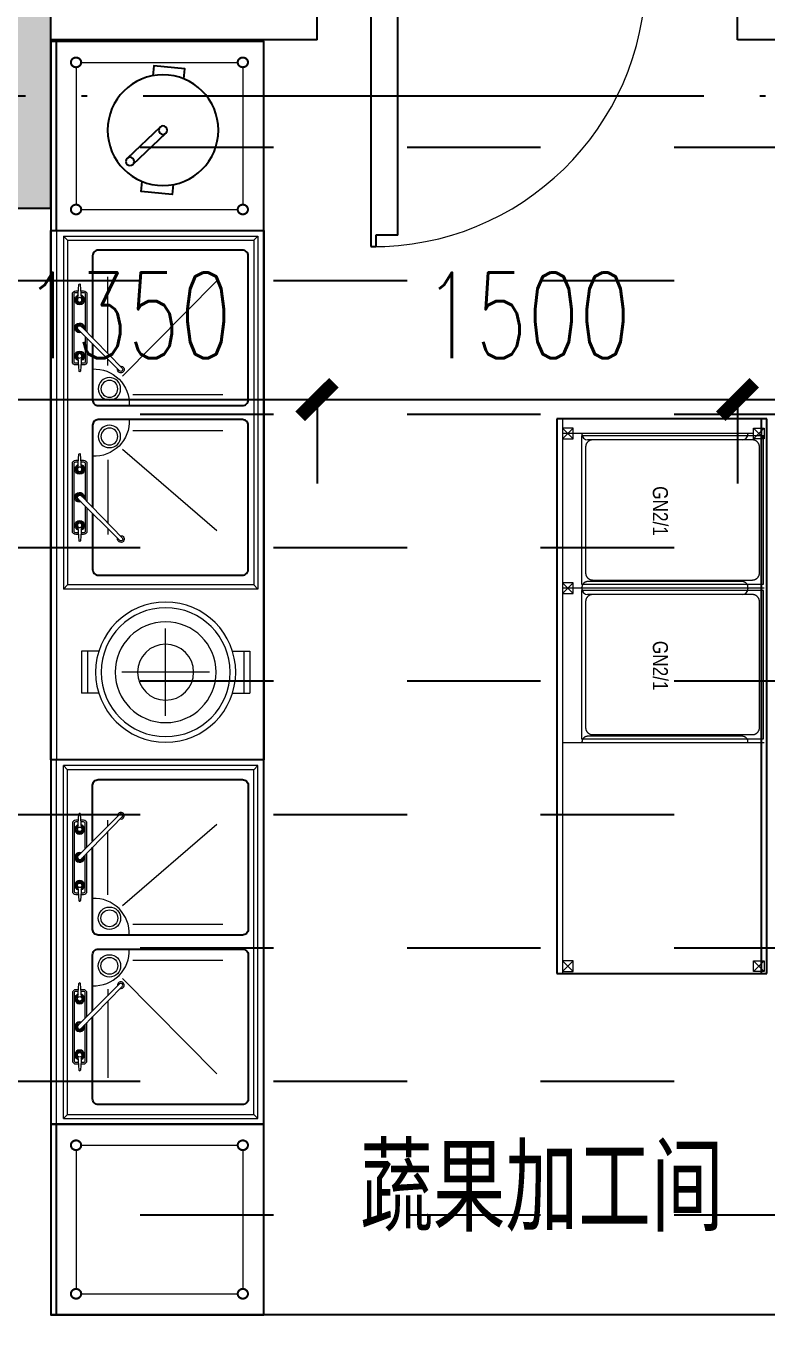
# Model space of a CAD drawing. Header units: millimetres. Extents: x 12325263 to 13848842, y -1463133 to 573208.
# Drawn here: x 12578309 to 12580952, y -830977 to -826337 of the extents above; entities that cross this region are included whole.
import ezdxf
from ezdxf.enums import TextEntityAlignment as Align
from ezdxf.xclip import XClip

# ---------------------------------------------------------------- set-up
doc = ezdxf.new("R2010")
doc.units = ezdxf.units.MM
doc.header["$LTSCALE"] = 1000
doc.header["$XCLIPFRAME"] = 0
doc.linetypes.add('DASHED', pattern=[19.05, 12.7, -6.35])
doc.linetypes.add('DOTE', pattern=[2.42, 2, -0.2, 0.02, -0.2])
for name, color, linetype in [('A-ANNO-DIMS', 83, 'Continuous'), ('A-ANNO-TEXT', 7, 'Continuous'), ('A-AXIS', 16, 'DOTE'), ('A-COLS', 6, 'Continuous'), ('A-WALL', 5, 'Continuous'), ('fur202301', 252, 'Continuous'), ('PUB_HATCH', 8, 'Continuous'), ('WALL', 5, 'Continuous'), ('WALL-SHATCH', 8, 'Continuous'), ('建筑-楼板开洞', 251, 'Continuous')]:
    doc.layers.add(name, color=color, linetype=linetype)
doc.styles.add('_TCH_DIM_T3', font='SIMPLEX.shx', dxfattribs={"width": 0.705882, "bigfont": 'GBCBIG.shx'})
doc.styles.add('KA', font='ARIALN.TTF')
doc.styles.add('TITXV', font='', dxfattribs={"width": 0.7})
doc.styles.get('TITXV').set_extended_font_data('SimSun')
doc.dimstyles.new('_TCH_ARCH&&120', dxfattribs={"dimtxt": 306, "dimasz": 120, "dimexe": 300, "dimexo": 360, "dimgap": 147, "dimtad": 1, "dimdec": 0, "dimzin": 0, "dimdsep": 46, "dimtxsty": '_TCH_DIM_T3', "dimblk": 'ARCHTICK', "dimcen": 0.09, "dimclrt": 7, "dimazin": 2, "dimtfac": 1, "dimtdec": 0, "dimtix": 1, "dimtmove": 2, "dimatfit": 3, "dimfxl": 1, "dimfxlon": 1, "dimtolj": 1, "dimtzin": 0, "dimarcsym": 0})

# ---------------------------------------------------------------- blocks, each defined once
blk = doc.blocks.new('adgshg13-A$C7F010FC0')
at = {"layer": 'WALL-SHATCH'}
h = blk.add_hatch(color=256, dxfattribs=at)
h.dxf.hatch_style = 1
h.paths.add_polyline_path([(-60384.2, -16880.9), (-763.2, 197.5), (12587.6, -13153.3), (12587.6, -157996), (-162964.9, -188820.4), (-171262.4, -180522.9), (-171262.4, -31310.9), (-150707.2, -10755.7), (-131860.1, -7980.9), (-99162.4, -7980.9), (-99162.4, -4980.9), (-76620.4, -4980.9), (-70107.7, -16880.9)], flags=16)
h.paths.add_polyline_path([(-60091.2, -16380.9), (-646.9, 646.9), (12987.6, -12987.6), (12987.6, -158331.9), (-163100.6, -189250.4), (-171662.4, -180688.6), (-171662.4, -31145.2), (-150777.9, -10260.7), (-131896.7, -7480.9), (-99562.4, -7480.9), (-99562.4, -4580.9), (-76365.6, -4580.9), (-69907.5, -16380.9)])
blk = doc.blocks.new('A$C4C7A72D3')
at = {"layer": 'WALL', "color": 1}
blk.add_blockref('adgshg13-A$C7F010FC0', (210433, 205503.6), dxfattribs=at)
blk = doc.blocks.new('qlzw')
at = {"layer": 'A-AXIS'}
blk.add_line((12411416.8, 1055289.8), (12486866.8, 1055289.8), dxfattribs=at)
blk = doc.blocks.new('_FZH')
blk.add_lwpolyline([(-0.5, -0.5), (0.5, -0.5), (0.5, 0.5), (-0.5, 0.5)], close=True)
at = {"layer": 'PUB_HATCH'}
blk.add_solid([(-0.5, -0.5), (0.5, -0.5), (-0.5, 0.5), (0.5, 0.5)], dxfattribs=at)
blk = doc.blocks.new('asdfdsfds')
at = {"layer": 'A-COLS', "xscale": 800, "yscale": 800, "zscale": 800, "rotation": 270}
blk.add_blockref('_FZH', (-26300, 59300), dxfattribs=at)
blk = doc.blocks.new('asdgagA$C655A5B81')
for p, q in [((0, 1059.1), (0, 963.1)), ((0, 959.1), (0, 1059.1)), ((135, 1059.1), (0, 1059.1)), ((0, 1059.1), (0, 963.1)), ((0, 965.1), (0, 1059.1)), ((0, 965.1), (0, 1059.1)), ((1045, 1059.1), (135, 1059.1)), ((135, 988.4), (135, 1059.1)), ((135, 988.4), (135, 1059.1)), ((140, 1059.1), (140, 981.2)), ((1040, 1059.1), (1040, 981.2)), ((1045, 988.4), (1045, 1059.1)), ((1045, 988.4), (1045, 1059.1)), ((1181, 1059.1), (1045, 1059.1)), ((1181, 959.1), (1181, 1059.1)), ((1181, 1059.1), (1181, 963.1)), ((1181, 1059.1), (1181, 963.1)), ((1181, 965.1), (1181, 1059.1)), ((94.4, 959.1), (94.4, 988.4)), ((135, 988.4), (94.4, 988.4)), ((94.4, 959.1), (94.4, 988.4)), ((135, 988.4), (94.4, 988.4)), ((94.4, 963.1), (94.4, 988.4)), ((140, 981.2), (99.4, 981.2)), ((99.4, 963.1), (99.4, 981.2)), ((99.4, 981.2), (117.5, 981.2)), ((99.4, 981.2), (99.4, 0)), ((117.5, 940.6), (117.5, 981.2)), ((1040, 981.2), (1080.6, 981.2)), ((1045, 988.4), (1085.6, 988.4)), ((1045, 988.4), (1085.6, 988.4)), ((1080.6, 963.1), (1080.6, 981.2)), ((1085.6, 959.1), (1085.6, 988.4)), ((1085.6, 959.1), (1085.6, 988.4)), ((1085.6, 963.1), (1085.6, 988.4)), ((0, 959.1), (94.4, 959.1)), ((94.4, 959.1), (1085.6, 959.1)), ((99.4, 963.1), (1080.6, 963.1)), ((195.4, 940.6), (117.5, 940.6)), ((195.4, 40.6), (195.4, 940.6)), ((1085.6, 959.1), (1181, 959.1)), ((117.5, 40.6), (117.5, 0)), ((195.4, 40.6), (117.5, 40.6)), ((99.4, 0), (117.5, 0))]:
    blk.add_line(p, q)
at = {"lineweight": 0}
for p, q in [((105.2, 981.2), (105.2, 982)), ((105.2, 982), (125.5, 982)), ((105.3, 992.4), (125.5, 992.4)), ((105.3, 989.4), (105.3, 992.4)), ((125.5, 989.4), (105.3, 989.4)), ((106, 981.2), (115, 981.2)), ((112.7, 985.7), (112.7, 989.5)), ((112.7, 989.5), (119.1, 989.5)), ((117.2, 985.7), (112.7, 985.7)), ((112.7, 985), (117.2, 985)), ((112.7, 984.6), (117.2, 984.6)), ((117.2, 983.1), (112.7, 983.1)), ((117.2, 982.7), (112.7, 982.7)), ((113.1, 987.8), (113.1, 989.1)), ((113.1, 989.1), (119.1, 989.1)), ((113.1, 987.8), (114.1, 987.8)), ((113.1, 986.1), (113.1, 987.4)), ((113.1, 987.4), (114.1, 987.4)), ((117.2, 986.1), (113.1, 986.1)), ((113.8, 991), (115.2, 989.6)), ((113.8, 990.8), (115.1, 989.6)), ((113.9, 991.4), (115.7, 989.7)), ((113.9, 991.3), (115.6, 989.6)), ((113.9, 991.2), (115.5, 989.6)), ((113.9, 991.1), (115.3, 989.6)), ((113.9, 990.7), (114.9, 989.6)), ((113.9, 990.5), (114.8, 989.7)), ((114, 991.6), (115.8, 989.8)), ((114, 991.5), (115.8, 989.7)), ((114, 990.2), (114.5, 989.8)), ((114.1, 991.7), (115.9, 989.8)), ((114.1, 991.7), (116, 989.9)), ((114.2, 991.9), (116.1, 990)), ((114.2, 991.8), (116.1, 989.9)), ((114.3, 991.9), (116.2, 990.1)), ((114.4, 992), (116.3, 990.1)), ((114.5, 992.1), (116.3, 990.2)), ((114.6, 992.1), (116.4, 990.3)), ((114.6, 992.1), (116.4, 990.4)), ((114.7, 992.2), (116.5, 990.5)), ((114.8, 992.2), (116.5, 990.6)), ((114.9, 992.2), (116.5, 990.7)), ((115.1, 992.3), (116.5, 990.8)), ((115.2, 992.3), (116.5, 990.9)), ((115.3, 992.3), (116.5, 991.1)), ((115.5, 992.2), (116.5, 991.2)), ((115.7, 992.2), (116.4, 991.4)), ((115.7, 981.2), (124.7, 981.2)), ((116, 992), (116.3, 991.7)), ((117.6, 982), (117.6, 982.3)), ((119.1, 985.5), (118, 985.5)), ((119.1, 985.2), (118, 985.2)), ((118, 982.7), (118, 982.7)), ((118, 982), (118, 982.3)), ((125.5, 989.5), (119.1, 989.5)), ((125.1, 989.1), (119.1, 989.1)), ((119.1, 985.5), (120.3, 985.5)), ((119.1, 985.2), (120.3, 985.2)), ((120.2, 982.7), (120.2, 982.7)), ((120.2, 982), (120.2, 982.3)), ((120.6, 982), (120.6, 982.3)), ((121, 986.1), (125.1, 986.1)), ((121, 985.7), (125.5, 985.7)), ((125.5, 985), (121, 985)), ((125.5, 984.6), (121, 984.6)), ((121, 983.1), (125.5, 983.1)), ((121, 982.7), (125.5, 982.7)), ((125.1, 987.8), (124.2, 987.8)), ((125.1, 987.4), (124.2, 987.4)), ((125.1, 987.8), (125.1, 989.1)), ((125.1, 986.1), (125.1, 987.4)), ((125.5, 992.4), (125.5, 989.4)), ((125.5, 985.7), (125.5, 989.5)), ((125.5, 981.2), (125.5, 982)), ((1054.5, 992.4), (1054.5, 989.4)), ((1074.7, 992.4), (1054.5, 992.4)), ((1054.5, 989.5), (1060.9, 989.5)), ((1054.5, 985.7), (1054.5, 989.5)), ((1054.5, 989.4), (1074.7, 989.4)), ((1059, 985.7), (1054.5, 985.7)), ((1054.5, 985), (1059, 985)), ((1054.5, 984.6), (1059, 984.6)), ((1059, 983.1), (1054.5, 983.1)), ((1059, 982.7), (1054.5, 982.7)), ((1074.8, 982), (1054.5, 982)), ((1054.5, 981.2), (1054.5, 982)), ((1054.9, 989.1), (1060.9, 989.1)), ((1054.9, 987.8), (1054.9, 989.1)), ((1054.9, 987.8), (1055.8, 987.8)), ((1054.9, 987.4), (1055.8, 987.4)), ((1054.9, 986.1), (1054.9, 987.4)), ((1059, 986.1), (1054.9, 986.1)), ((1064.3, 981.2), (1055.3, 981.2)), ((1059.4, 982), (1059.4, 982.3)), ((1060.9, 985.5), (1059.7, 985.5)), ((1060.9, 985.2), (1059.7, 985.2)), ((1059.8, 982.7), (1059.8, 982.7)), ((1059.8, 982), (1059.8, 982.3)), ((1067.3, 989.5), (1060.9, 989.5)), ((1066.9, 989.1), (1060.9, 989.1)), ((1060.9, 985.5), (1062, 985.5)), ((1060.9, 985.2), (1062, 985.2)), ((1062, 982.7), (1062, 982.7)), ((1062, 982), (1062, 982.3)), ((1062.4, 982), (1062.4, 982.3)), ((1062.8, 986.1), (1066.9, 986.1)), ((1062.8, 985.7), (1067.3, 985.7)), ((1067.3, 985), (1062.8, 985)), ((1067.3, 984.6), (1062.8, 984.6)), ((1062.8, 983.1), (1067.3, 983.1)), ((1062.8, 982.7), (1067.3, 982.7)), ((1064.7, 992.3), (1063.5, 991.1)), ((1064.8, 992.3), (1063.5, 990.9)), ((1064.9, 992.3), (1063.5, 990.8)), ((1064.5, 992.2), (1063.5, 991.2)), ((1065.1, 992.2), (1063.5, 990.7)), ((1065.2, 992.2), (1063.5, 990.6)), ((1065.3, 992.2), (1063.5, 990.5)), ((1064.3, 992.2), (1063.6, 991.4)), ((1065.4, 992.1), (1063.6, 990.4)), ((1065.4, 992.1), (1063.6, 990.3)), ((1065.5, 992.1), (1063.7, 990.2)), ((1064, 992), (1063.7, 991.7)), ((1065.6, 992), (1063.7, 990.1)), ((1065.7, 991.9), (1063.8, 990.1)), ((1065.8, 991.9), (1063.9, 990)), ((1065.8, 991.8), (1063.9, 989.9)), ((1065.9, 991.7), (1064, 989.9)), ((1065.9, 991.7), (1064.1, 989.8)), ((1066, 991.6), (1064.2, 989.8)), ((1066, 991.5), (1064.2, 989.7)), ((1066.1, 991.4), (1064.3, 989.7)), ((1066.1, 991.3), (1064.4, 989.6)), ((1066.1, 991.2), (1064.5, 989.6)), ((1066.1, 991.1), (1064.7, 989.6)), ((1066.2, 991), (1064.8, 989.6)), ((1066.2, 990.8), (1064.9, 989.6)), ((1074, 981.2), (1065, 981.2)), ((1066.1, 990.7), (1065.1, 989.6)), ((1066.1, 990.5), (1065.2, 989.7)), ((1066, 990.2), (1065.5, 989.8)), ((1066.9, 987.8), (1065.9, 987.8)), ((1066.9, 987.4), (1065.9, 987.4)), ((1066.9, 987.8), (1066.9, 989.1)), ((1066.9, 986.1), (1066.9, 987.4)), ((1067.3, 985.7), (1067.3, 989.5)), ((1074.7, 989.4), (1074.7, 992.4)), ((1074.8, 981.2), (1074.8, 982))]:
    blk.add_line(p, q, dxfattribs=at)
for centre in [(115.2, 990.9), (1064.8, 990.9)]:
    blk.add_circle(centre, 1.34, dxfattribs=at)
for centre, radius, start, end in [((112.7, 983.8), 1.12, 90, 270), ((112.7, 983.8), 0.75, 90, 270), ((114.1, 987.6), 0.188, 270, 90), ((117.2, 985.3), 0.75, 14.4775, 90), ((117.2, 985.3), 0.375, 270, 90), ((117.2, 985.3), 0.75, 270, 345.5225), ((117.2, 982.3), 0.75, 0, 90), ((117.2, 982.3), 0.375, 0, 90), ((121, 982.3), 0.75, 90, 180), ((121, 985.3), 0.75, 90, 165.5225), ((121, 985.3), 0.75, 194.4775, 270), ((121, 985.3), 0.375, 90, 270), ((121, 982.3), 0.375, 90, 180), ((124.2, 987.6), 0.188, 90, 270), ((125.5, 983.8), 1.12, 270, 90), ((125.5, 983.8), 0.75, 270, 90), ((1054.5, 983.8), 1.12, 90, 270), ((1054.5, 983.8), 0.75, 90, 270), ((1055.8, 987.6), 0.188, 270, 90), ((1059, 985.3), 0.75, 14.4775, 90), ((1059, 985.3), 0.375, 270, 90), ((1059, 985.3), 0.75, 270, 345.5225), ((1059, 982.3), 0.75, 0, 90), ((1059, 982.3), 0.375, 0, 90), ((1062.8, 985.3), 0.75, 90, 165.5225), ((1062.8, 985.3), 0.75, 194.4775, 270), ((1062.8, 982.3), 0.75, 90, 180), ((1062.8, 985.3), 0.375, 90, 270), ((1062.8, 982.3), 0.375, 90, 180), ((1065.9, 987.6), 0.188, 90, 270), ((1067.3, 983.8), 1.12, 270, 90), ((1067.3, 983.8), 0.75, 270, 90), ((108.4, 972.2), 972.2, 269.4672, 359.2315)]:
    blk.add_arc(centre, radius, start, end, dxfattribs=at)
for p in [(112.7, 982.7), (113.1, 987.6), (114.1, 987.4), (117.2, 985), (119.1, 985.3), (121, 985), (124.2, 987.4), (125.1, 987.6), (125.5, 982.7), (1054.5, 982.7), (1054.9, 987.6), (1055.8, 987.4), (1059, 985), (1060.9, 985.3), (1062.8, 985), (1065.9, 987.4), (1066.9, 987.6), (1067.3, 982.7)]:
    blk.add_point(p, dxfattribs=at)
blk = doc.blocks.new('*U1509')
for p, q in [((1980.2, 0), (0, 0)), ((0, 0), (0, -750)), ((1980.2, -750), (1980.2, 0)), ((1980.2, -20), (0, -20)), ((0, -750), (1980.2, -750))]:
    blk.add_line(p, q)
at = {"color": 1, "linetype": 'DASHED', "lineweight": 0, "ltscale": 3}
for p, q in [((33, -10), (71, -48)), ((71, -10), (33, -48)), ((604, -10), (604, -730)), ((604, -38), (604, -38)), ((604, -38), (604, -38)), ((1156.1, -10), (1156.1, -730)), ((1156.1, -38), (1156.1, -38)), ((1156.1, -38), (1156.1, -38)), ((1934.2, -48), (1972.2, -10)), ((1972.2, -48), (1934.2, -10)), ((52, -48), (52, -730)), ((52, -68), (55, -68)), ((75, -88), (75, -640)), ((581, -88), (581, -640)), ((604, -68), (601, -68)), ((604, -48), (604, -730)), ((604, -68), (607, -68)), ((627, -88), (627, -640)), ((1133.1, -88), (1133.1, -640)), ((1156.1, -68), (1153.1, -68)), ((33, -692), (71, -730)), ((71, -692), (33, -730)), ((623, -692), (585, -730)), ((585, -692), (623, -730)), ((604, -660), (601, -660)), ((1156.1, -660), (1153.1, -660)), ((1934.2, -692), (1972.2, -730)), ((1972.2, -692), (1934.2, -730)), ((0, -730), (1980.2, -730))]:
    blk.add_line(p, q, dxfattribs=at)
at = {"color": 1, "lineweight": 0, "ltscale": 100}
for p, q in [((52, -660), (55, -660)), ((604, -660), (607, -660))]:
    blk.add_line(p, q, dxfattribs=at)
at = {"color": 1, "linetype": 'DASHED', "lineweight": 0, "ltscale": 3}
for points in [[(33, -10), (71, -10), (71, -48), (33, -48)], [(1934.2, -10), (1972.2, -10), (1972.2, -48), (1934.2, -48)], [(33, -730), (71, -730), (71, -692), (33, -692)], [(585, -730), (623, -730), (623, -692), (585, -692)], [(1934.2, -730), (1972.2, -730), (1972.2, -692), (1934.2, -692)]]:
    blk.add_lwpolyline(points, close=True, dxfattribs=at)
at = {"color": 1, "linetype": 'DASHED', "lineweight": 0, "ltscale": 0.1, "extrusion": (2.75779e-10, -5.4845e-09, 1)}
for points in [[(590.3, -12), (60.3, -12), (60.3, -662), (590.3, -662)], [(1142.3, -12), (612.3, -12), (612.3, -662), (1142.3, -662)]]:
    blk.add_lwpolyline(points, close=True, dxfattribs=at)
for points in [[(550.3, -27), (100.3, -27, 0.414214), (75.3, -52), (75.3, -622, 0.414214), (100.3, -647), (550.3, -647, 0.414214), (575.3, -622), (575.3, -52, 0.414214)], [(1102.3, -27), (652.3, -27, 0.414214), (627.3, -52), (627.3, -622, 0.414214), (652.3, -647), (1102.3, -647, 0.414214), (1127.3, -622), (1127.3, -52, 0.414214)]]:
    blk.add_lwpolyline(points, format="xyb", close=True, dxfattribs=at)
at = {"color": 1, "lineweight": 0, "ltscale": 3}
for centre in [(55, -88), (607, -88)]:
    blk.add_arc(centre, 20, 0, 90, dxfattribs=at)
at = {"color": 1, "linetype": 'DASHED', "lineweight": 0, "ltscale": 3}
for centre, start, end in [((601, -88), 90, 180), ((1153.1, -88), 90, 180), ((601, -640), 180, 270), ((1153.1, -640), 180, 270)]:
    blk.add_arc(centre, 20, start, end, dxfattribs=at)
at = {"color": 1, "lineweight": 0, "ltscale": 100}
for centre in [(55, -640), (607, -640)]:
    blk.add_arc(centre, 20, 270, 0, dxfattribs=at)
at = {"color": 1, "lineweight": 0, "style": 'KA'}
for p in [(329.1, -379.4, 0), (881.2, -379.4, 0)]:
    blk.add_text('GN2/1', height=53.6, rotation=0, dxfattribs=at).set_placement(p, align=Align.MIDDLE)
blk = doc.blocks.new('asdgag2019062116254881172')
at = {"color": 8, "lineweight": 13}
for p, q in [((171.6, -62), (171.6, 0)), ((321.6, 0), (171.6, 0)), ((321.6, -62), (321.6, 0)), ((321.6, -21.3), (171.6, -21.3)), ((171.6, -539), (171.6, -601)), ((321.6, -539), (321.6, -601)), ((321.6, -579.7), (171.6, -579.7)), ((321.6, -601), (171.6, -601))]:
    blk.add_line(p, q, dxfattribs=at)
at = {"color": 8, "lineweight": 0}
for points in [[(246.6, -144.2), (246.6, -456.8)], [(90.3, -300.5), (402.9, -300.5)]]:
    blk.add_lwpolyline(points, dxfattribs=at)
at = {"color": 8, "lineweight": 13}
blk.add_circle((246.6, -300.5), 250, dxfattribs=at)
at = {"color": 8, "lineweight": 0}
for radius in [230, 180, 100]:
    blk.add_circle((246.6, -300.5), radius, dxfattribs=at)
blk = doc.blocks.new('*U1514')
at = {"lineweight": 9}
blk.add_line((100, -20), (1989.7, -20), dxfattribs=at)
at = {"lineweight": 0}
for p, q in [((135, -60), (120, -45)), ((120, -45), (1380, -45)), ((1365, -60), (1380, -45)), ((135, -60), (1365, -60)), ((120, -739), (135, -724)), ((1365, -724), (1380, -739))]:
    blk.add_line(p, q, dxfattribs=at)
at = {"color": 1, "lineweight": 9}
for p, q in [((538.5, -202.9), (265.2, -202.9)), ((581.5, -202.9), (558.5, -202.9)), ((918.5, -202.9), (1143.5, -202.9)), ((1163.5, -202.9), (1184.8, -202.9)), ((619.7, -255.9), (279.5, -592.7)), ((880.3, -255.9), (1170.5, -592.7)), ((685.9, -292.8), (685.9, -613.1)), ((814.1, -292.8), (814.1, -613.1))]:
    blk.add_line(p, q, dxfattribs=at)
blk.add_lwpolyline([(100, -760), (1989.7, -760), (1989.7, 0), (100, 0)], close=True)
at = {"lineweight": 0}
for points in [[(120, -45), (120, -739), (1380, -739), (1380, -45)], [(135, -60), (135, -724), (1365, -724), (1365, -60)]]:
    blk.add_lwpolyline(points, dxfattribs=at)
for points in [[(504.7, -149), (705, -149, -0.414214), (725, -169), (725, -684, -0.414214), (705, -704), (190, -704, -0.414214), (170, -684), (170, -169, -0.414214), (190, -149), (483.3, -149)], [(1109.7, -149), (1310, -149, -0.414214), (1330, -169), (1330, -684, -0.414214), (1310, -704), (795, -704, -0.414214), (775, -684), (775, -169, -0.414214), (795, -149), (1088.3, -149)]]:
    blk.add_lwpolyline(points, format="xyb")
at = {"color": 1, "lineweight": 0}
for centre, radius in [((665, -209), 40), ((665, -209), 30), ((835, -209), 40), ((835, -209), 30)]:
    blk.add_circle(centre, radius, dxfattribs=at)
for centre, start, end in [((719.1, -154.9), 177.314, 272.686), ((780.9, -154.9), 267.314, 2.686)]:
    blk.add_arc(centre, 125, start, end, dxfattribs=at)
at = {"layer": 'fur202301', "lineweight": 0}
for p, q in [((332.5, -97.5), (340.5, -91.8)), ((340.5, -91.8), (349.9, -95.4)), ((554.5, -91.8), (545.1, -95.4)), ((562.5, -97.5), (554.5, -91.8)), ((937.5, -97.5), (945.5, -91.8)), ((945.5, -91.8), (954.9, -95.4)), ((1159.5, -91.8), (1150.1, -95.4)), ((1167.5, -97.5), (1159.5, -91.8)), ((342.4, -96.8), (292.9, -100.4)), ((342.4, -109.2), (292.9, -105.6)), ((332.5, -108.5), (340.5, -114.2)), ((340.5, -114.2), (349.9, -110.6)), ((591.5, -254.6), (441.2, -108)), ((600.8, -245.1), (452.2, -96.6)), ((554.5, -114.2), (545.1, -110.6)), ((552.6, -96.8), (602.1, -100.4)), ((552.6, -109.2), (602.1, -105.6)), ((562.5, -108.5), (554.5, -114.2)), ((947.4, -96.8), (897.9, -100.4)), ((947.4, -109.2), (897.9, -105.6)), ((937.5, -108.5), (945.5, -114.2)), ((945.5, -114.2), (954.9, -110.6)), ((1196.5, -254.6), (1046.2, -108)), ((1205.8, -245.1), (1057.2, -96.6)), ((1159.5, -114.2), (1150.1, -110.6)), ((1157.6, -96.8), (1207.1, -100.4)), ((1157.6, -109.2), (1207.1, -105.6)), ((1167.5, -108.5), (1159.5, -114.2))]:
    blk.add_line(p, q, dxfattribs=at)
for points in [[(580, -98.8), (580, -89, 0.414214), (568, -77), (327, -77, 0.414214), (315, -89), (315, -98.8)], [(574, -98.4), (574, -89, 0.414214), (568, -83), (327, -83, 0.414214), (321, -89), (321, -98.4)], [(1185, -98.8), (1185, -89, 0.414214), (1173, -77), (932, -77, 0.414214), (920, -89), (920, -98.8)], [(1179, -98.4), (1179, -89, 0.414214), (1173, -83), (932, -83, 0.414214), (926, -89), (926, -98.4)], [(315, -107.2), (315, -117, 0.414214), (327, -129), (462.8, -129)], [(321, -107.6), (321, -117, 0.414214), (327, -123), (456.6, -123)], [(478.7, -123), (568, -123, 0.414214), (574, -117), (574, -107.6)], [(484.7, -129), (568, -129, 0.414214), (580, -117), (580, -107.2)], [(920, -107.2), (920, -117, 0.414214), (932, -129), (1067.8, -129)], [(926, -107.6), (926, -117, 0.414214), (932, -123), (1061.6, -123)], [(1083.7, -123), (1173, -123, 0.414214), (1179, -117), (1179, -107.6)], [(1089.7, -129), (1173, -129, 0.414214), (1185, -117), (1185, -107.2)]]:
    blk.add_lwpolyline(points, format="xyb", dxfattribs=at)
for points in [[(332.5, -97.5), (332.5, -94.3), (347.5, -85.7), (362.5, -94.3), (362.5, -111.7), (347.5, -120.3), (332.5, -111.7), (332.5, -108.5)], [(462.5, -106.8), (462.5, -94.3), (447.5, -85.7), (432.5, -94.3), (432.5, -111.7), (447.5, -120.3), (451.5, -118)], [(562.5, -97.5), (562.5, -94.3), (547.5, -85.7), (532.5, -94.3), (532.5, -111.7), (547.5, -120.3), (562.5, -111.7), (562.5, -108.5)], [(937.5, -97.5), (937.5, -94.3), (952.5, -85.7), (967.5, -94.3), (967.5, -111.7), (952.5, -120.3), (937.5, -111.7), (937.5, -108.5)], [(1067.5, -106.8), (1067.5, -94.3), (1052.5, -85.7), (1037.5, -94.3), (1037.5, -111.7), (1052.5, -120.3), (1056.5, -118)], [(1167.5, -97.5), (1167.5, -94.3), (1152.5, -85.7), (1137.5, -94.3), (1137.5, -111.7), (1152.5, -120.3), (1167.5, -111.7), (1167.5, -108.5)]]:
    blk.add_lwpolyline(points, dxfattribs=at)
for centre in [(347.5, -103), (547.5, -103), (952.5, -103), (1152.5, -103)]:
    blk.add_circle(centre, 8, dxfattribs=at)
for centre, radius, start, end in [((347.5, -103), 17.3, 197.9873, 162.0127), ((347.5, -103), 15, 201.6352, 158.3648), ((347.5, -103), 11, 247.3798, 112.6202), ((447.5, -103), 17.3, 342.1747, 288.4307), ((447.5, -103), 15, 346.8271, 283.7584), ((447.5, -103), 11, 0.9822, 269.5265), ((547.5, -103), 17.3, 17.9873, 342.0127), ((547.5, -103), 15, 21.6352, 338.3648), ((547.5, -103), 11, 67.3798, 292.6202), ((952.5, -103), 17.3, 197.9873, 162.0127), ((952.5, -103), 15, 201.6352, 158.3648), ((952.5, -103), 11, 247.3798, 112.6202), ((1052.5, -103), 17.3, 342.1747, 288.4307), ((1052.5, -103), 15, 346.8271, 283.7584), ((1052.5, -103), 11, 0.9822, 269.5265), ((1152.5, -103), 17.3, 17.9873, 342.0127), ((1152.5, -103), 15, 21.6352, 338.3648), ((1152.5, -103), 11, 67.3798, 292.6202), ((297.3, -106.8), 7.79, 123.9817, 150.4041), ((297.3, -99.2), 7.79, 209.5959, 236.0183), ((347.5, -103), 9.5, 258.0456, 101.9544), ((447.5, -103), 9.5, 11.3739, 259.0473), ((447.5, -103), 8, 36.4147, 232.9591), ((547.5, -103), 9.5, 78.0456, 281.9544), ((597.7, -106.8), 7.79, 29.5959, 56.0183), ((597.7, -99.2), 7.79, 303.9817, 330.4041), ((902.3, -106.8), 7.79, 123.9817, 150.4041), ((902.3, -99.2), 7.79, 209.5959, 236.0183), ((952.5, -103), 9.5, 258.0456, 101.9544), ((1052.5, -103), 9.5, 11.3739, 259.0473), ((1052.5, -103), 8, 36.4147, 232.9591), ((1152.5, -103), 9.5, 78.0456, 281.9544), ((1202.7, -106.8), 7.79, 29.5959, 56.0183), ((1202.7, -99.2), 7.79, 303.9817, 330.4041), ((596.1, -249.9), 12, 169.3341, 101.3715), ((596.1, -249.9), 6.65, 226.0134, 46.0134), ((1201.1, -249.9), 12, 169.3341, 101.3715), ((1201.1, -249.9), 6.65, 226.0134, 46.0134)]:
    blk.add_arc(centre, radius, start, end, dxfattribs=at)
blk = doc.blocks.new('asdgagYQ1120103368')
at = {"layer": 'fur202301'}
for points in [[(-12.1, 208.8), (110.5, 315)], [(130.1, 292.3), (7.5, 186.1)], [(-191.8, 142.1), (-227.9, 142.1), (-227.9, 252.9), (-191.8, 252.9)], [(187.3, 142.1), (223.3, 142.1), (223.3, 252.9), (187.3, 252.9)]]:
    blk.add_lwpolyline(points, dxfattribs=at)
for centre, radius in [((-2.3, 197.5), 197.5), ((120.3, 303.6), 15), ((-2.3, 197.5), 15)]:
    blk.add_circle(centre, radius, dxfattribs=at)
blk = doc.blocks.new('*U1517')
blk.add_line((509.8, -20), (1190, -20))
blk.add_line((509.8, -20), (1190, -20))
at = {"color": 1, "linetype": 'DASHED', "lineweight": 9}
for p, q in [((1096, -90), (603.8, -90)), ((584.8, -109), (584.8, -666)), ((1115, -109), (1115, -666)), ((1096, -685), (603.8, -685))]:
    blk.add_line(p, q, dxfattribs=at)
blk.add_lwpolyline([(509.8, -760), (1190, -760), (1190, 0), (509.8, 0)], close=True)
at = {"color": 1, "linetype": 'DASHED', "lineweight": 0}
for centre, radius in [((584.8, -90), 19), ((584.8, -90), 16.5), ((1115, -90), 19), ((1115, -90), 16.5), ((584.8, -685), 19), ((584.8, -685), 16.5), ((1115, -685), 19), ((1115, -685), 16.5)]:
    blk.add_circle(centre, radius, dxfattribs=at)
blk = doc.blocks.new('*U1515')
at = {"lineweight": 9}
blk.add_line((100, -20), (1400, -20), dxfattribs=at)
at = {"lineweight": 0}
for p, q in [((135, -60), (120, -45)), ((120, -45), (1380, -45)), ((1365, -60), (1380, -45)), ((135, -60), (1365, -60)), ((120, -739), (135, -724)), ((1365, -724), (1380, -739))]:
    blk.add_line(p, q, dxfattribs=at)
at = {"color": 1, "lineweight": 9}
for p, q in [((538.5, -202.9), (265.2, -202.9)), ((581.5, -202.9), (558.5, -202.9)), ((918.5, -202.9), (1143.5, -202.9)), ((1163.5, -202.9), (1184.8, -202.9)), ((619.7, -255.9), (279.5, -592.7)), ((880.3, -255.9), (1170.5, -592.7)), ((685.9, -292.8), (685.9, -613.1)), ((814.1, -292.8), (814.1, -613.1))]:
    blk.add_line(p, q, dxfattribs=at)
blk.add_lwpolyline([(100, -760), (1400, -760), (1400, 0), (100, 0)], close=True)
at = {"lineweight": 0}
for points in [[(120, -45), (120, -739), (1380, -739), (1380, -45)], [(135, -60), (135, -724), (1365, -724), (1365, -60)]]:
    blk.add_lwpolyline(points, dxfattribs=at)
for points in [[(504.7, -149), (705, -149, -0.414214), (725, -169), (725, -684, -0.414214), (705, -704), (190, -704, -0.414214), (170, -684), (170, -169, -0.414214), (190, -149), (483.3, -149)], [(1109.7, -149), (1310, -149, -0.414214), (1330, -169), (1330, -684, -0.414214), (1310, -704), (795, -704, -0.414214), (775, -684), (775, -169, -0.414214), (795, -149), (1088.3, -149)]]:
    blk.add_lwpolyline(points, format="xyb")
at = {"color": 1, "lineweight": 0}
for centre, radius in [((665, -209), 40), ((665, -209), 30), ((835, -209), 40), ((835, -209), 30)]:
    blk.add_circle(centre, radius, dxfattribs=at)
for centre, start, end in [((719.1, -154.9), 177.314, 272.686), ((780.9, -154.9), 267.314, 2.686)]:
    blk.add_arc(centre, 125, start, end, dxfattribs=at)
at = {"layer": 'fur202301', "lineweight": 0}
for p, q in [((332.5, -97.5), (340.5, -91.8)), ((340.5, -91.8), (349.9, -95.4)), ((554.5, -91.8), (545.1, -95.4)), ((562.5, -97.5), (554.5, -91.8)), ((937.5, -97.5), (945.5, -91.8)), ((945.5, -91.8), (954.9, -95.4)), ((1159.5, -91.8), (1150.1, -95.4)), ((1167.5, -97.5), (1159.5, -91.8)), ((342.4, -96.8), (292.9, -100.4)), ((342.4, -109.2), (292.9, -105.6)), ((332.5, -108.5), (340.5, -114.2)), ((340.5, -114.2), (349.9, -110.6)), ((591.5, -254.6), (441.2, -108)), ((600.8, -245.1), (452.2, -96.6)), ((554.5, -114.2), (545.1, -110.6)), ((552.6, -96.8), (602.1, -100.4)), ((552.6, -109.2), (602.1, -105.6)), ((562.5, -108.5), (554.5, -114.2)), ((947.4, -96.8), (897.9, -100.4)), ((947.4, -109.2), (897.9, -105.6)), ((937.5, -108.5), (945.5, -114.2)), ((945.5, -114.2), (954.9, -110.6)), ((1196.5, -254.6), (1046.2, -108)), ((1205.8, -245.1), (1057.2, -96.6)), ((1159.5, -114.2), (1150.1, -110.6)), ((1157.6, -96.8), (1207.1, -100.4)), ((1157.6, -109.2), (1207.1, -105.6)), ((1167.5, -108.5), (1159.5, -114.2))]:
    blk.add_line(p, q, dxfattribs=at)
for points in [[(580, -98.8), (580, -89, 0.414214), (568, -77), (327, -77, 0.414214), (315, -89), (315, -98.8)], [(574, -98.4), (574, -89, 0.414214), (568, -83), (327, -83, 0.414214), (321, -89), (321, -98.4)], [(1185, -98.8), (1185, -89, 0.414214), (1173, -77), (932, -77, 0.414214), (920, -89), (920, -98.8)], [(1179, -98.4), (1179, -89, 0.414214), (1173, -83), (932, -83, 0.414214), (926, -89), (926, -98.4)], [(315, -107.2), (315, -117, 0.414214), (327, -129), (462.8, -129)], [(321, -107.6), (321, -117, 0.414214), (327, -123), (456.6, -123)], [(478.7, -123), (568, -123, 0.414214), (574, -117), (574, -107.6)], [(484.7, -129), (568, -129, 0.414214), (580, -117), (580, -107.2)], [(920, -107.2), (920, -117, 0.414214), (932, -129), (1067.8, -129)], [(926, -107.6), (926, -117, 0.414214), (932, -123), (1061.6, -123)], [(1083.7, -123), (1173, -123, 0.414214), (1179, -117), (1179, -107.6)], [(1089.7, -129), (1173, -129, 0.414214), (1185, -117), (1185, -107.2)]]:
    blk.add_lwpolyline(points, format="xyb", dxfattribs=at)
for points in [[(332.5, -97.5), (332.5, -94.3), (347.5, -85.7), (362.5, -94.3), (362.5, -111.7), (347.5, -120.3), (332.5, -111.7), (332.5, -108.5)], [(462.5, -106.8), (462.5, -94.3), (447.5, -85.7), (432.5, -94.3), (432.5, -111.7), (447.5, -120.3), (451.5, -118)], [(562.5, -97.5), (562.5, -94.3), (547.5, -85.7), (532.5, -94.3), (532.5, -111.7), (547.5, -120.3), (562.5, -111.7), (562.5, -108.5)], [(937.5, -97.5), (937.5, -94.3), (952.5, -85.7), (967.5, -94.3), (967.5, -111.7), (952.5, -120.3), (937.5, -111.7), (937.5, -108.5)], [(1067.5, -106.8), (1067.5, -94.3), (1052.5, -85.7), (1037.5, -94.3), (1037.5, -111.7), (1052.5, -120.3), (1056.5, -118)], [(1167.5, -97.5), (1167.5, -94.3), (1152.5, -85.7), (1137.5, -94.3), (1137.5, -111.7), (1152.5, -120.3), (1167.5, -111.7), (1167.5, -108.5)]]:
    blk.add_lwpolyline(points, dxfattribs=at)
for centre in [(347.5, -103), (547.5, -103), (952.5, -103), (1152.5, -103)]:
    blk.add_circle(centre, 8, dxfattribs=at)
for centre, radius, start, end in [((347.5, -103), 17.3, 197.9873, 162.0127), ((347.5, -103), 15, 201.6352, 158.3648), ((347.5, -103), 11, 247.3798, 112.6202), ((447.5, -103), 17.3, 342.1747, 288.4307), ((447.5, -103), 15, 346.8271, 283.7584), ((447.5, -103), 11, 0.9822, 269.5265), ((547.5, -103), 17.3, 17.9873, 342.0127), ((547.5, -103), 15, 21.6352, 338.3648), ((547.5, -103), 11, 67.3798, 292.6202), ((952.5, -103), 17.3, 197.9873, 162.0127), ((952.5, -103), 15, 201.6352, 158.3648), ((952.5, -103), 11, 247.3798, 112.6202), ((1052.5, -103), 17.3, 342.1747, 288.4307), ((1052.5, -103), 15, 346.8271, 283.7584), ((1052.5, -103), 11, 0.9822, 269.5265), ((1152.5, -103), 17.3, 17.9873, 342.0127), ((1152.5, -103), 15, 21.6352, 338.3648), ((1152.5, -103), 11, 67.3798, 292.6202), ((297.3, -106.8), 7.79, 123.9817, 150.4041), ((297.3, -99.2), 7.79, 209.5959, 236.0183), ((347.5, -103), 9.5, 258.0456, 101.9544), ((447.5, -103), 9.5, 11.3739, 259.0473), ((447.5, -103), 8, 36.4147, 232.9591), ((547.5, -103), 9.5, 78.0456, 281.9544), ((597.7, -106.8), 7.79, 29.5959, 56.0183), ((597.7, -99.2), 7.79, 303.9817, 330.4041), ((902.3, -106.8), 7.79, 123.9817, 150.4041), ((902.3, -99.2), 7.79, 209.5959, 236.0183), ((952.5, -103), 9.5, 258.0456, 101.9544), ((1052.5, -103), 9.5, 11.3739, 259.0473), ((1052.5, -103), 8, 36.4147, 232.9591), ((1152.5, -103), 9.5, 78.0456, 281.9544), ((1202.7, -106.8), 7.79, 29.5959, 56.0183), ((1202.7, -99.2), 7.79, 303.9817, 330.4041), ((596.1, -249.9), 12, 169.3341, 101.3715), ((596.1, -249.9), 6.65, 226.0134, 46.0134), ((1201.1, -249.9), 12, 169.3341, 101.3715), ((1201.1, -249.9), 6.65, 226.0134, 46.0134)]:
    blk.add_arc(centre, radius, start, end, dxfattribs=at)
blk = doc.blocks.new('*U1516')
blk.add_line((32.1, -20), (707.1, -20))
blk.add_line((32.1, -20), (707.1, -20))
at = {"color": 1, "linetype": 'DASHED', "lineweight": 9}
for p, q in [((613.1, -90), (126.1, -90)), ((107.1, -109), (107.1, -666)), ((632.1, -109), (632.1, -666)), ((613.1, -685), (126.1, -685))]:
    blk.add_line(p, q, dxfattribs=at)
blk.add_lwpolyline([(32.1, -760), (707.1, -760), (707.1, 0), (32.1, 0)], close=True)
at = {"color": 1, "linetype": 'DASHED', "lineweight": 0}
for centre, radius in [((107.1, -90), 19), ((107.1, -90), 16.5), ((632.1, -90), 19), ((632.1, -90), 16.5), ((107.1, -685), 19), ((107.1, -685), 16.5), ((632.1, -685), 19), ((632.1, -685), 16.5)]:
    blk.add_circle(centre, radius, dxfattribs=at)
blk = doc.blocks.new('sdfgsdffhg')
at = {"layer": 'fur202301', "elevation": 0}
blk.add_lwpolyline([(-1926.8, 47664.8), (-2686.8, 47664.8), (-2686.8, 43119.9), (-1926.8, 43119.9)], close=True, dxfattribs=at)
at = {"layer": 'fur202301'}
blk.add_blockref('asdgagA$C655A5B81', (-1644.7, 46932.4, 0), dxfattribs=at)
for name, p, rotation in [('*U1516', (-2686.8, 46957.8, 0), 90), ('*U1509', (-131.8, 46317.8, 0), 270), ('*U1515', (-2686.8, 43700.2, 0), 90), ('*U1517', (-2686.8, 42610.1, 0), 90)]:
    blk.add_blockref(name, p, dxfattribs=dict(at, rotation=rotation))
at = {"layer": 'fur202301', "xscale": -1}
for name, p, rotation in [('asdgagYQ1120103368', (-2090.3, 47326.1, 0), 84.30356317867698), ('*U1514', (-2686.8, 47089.9, 0), 90), ('asdgag2019062116254881172', (-1976.7, 45166.9, 0), 270)]:
    blk.add_blockref(name, p, dxfattribs=dict(at, rotation=rotation))
blk = doc.blocks.new('_ArchTick')
at = {"color": 0, "linetype": 'ByBlock', "const_width": 0.4}
blk.add_lwpolyline([(-0.5, -0.5), (0.5, 0.5)], dxfattribs=at)
blk = doc.blocks.new('*D4204')
at = {"layer": 'A-ANNO-DIMS', "color": 0, "lineweight": -2, "transparency": 16777216}
for p, q in [((12577996.8, -827669), (12577996.8, -827970)), ((12577996.8, -827670), (12579346.8, -827670)), ((12579346.8, -827669), (12579346.8, -827970))]:
    blk.add_line(p, q, dxfattribs=at)
at = {"layer": 'Defpoints', "color": 0, "transparency": 16777216}
for p in [(12577996.8, -826386.8), (12579346.8, -826386.8), (12579346.8, -827670)]:
    blk.add_point(p, dxfattribs=at)
at = {"layer": 'A-ANNO-DIMS', "color": 0, "lineweight": -2, "transparency": 16777216, "xscale": 120, "yscale": 120, "zscale": 120, "rotation": 180}
blk.add_blockref('_ArchTick', (12577996.8, -827670), dxfattribs=at)
at = {"layer": 'A-ANNO-DIMS', "color": 0, "lineweight": -2, "transparency": 16777216, "xscale": 120, "yscale": 120, "zscale": 120}
blk.add_blockref('_ArchTick', (12579346.8, -827670), dxfattribs=at)
at = {"layer": 'A-ANNO-DIMS', "color": 7, "transparency": 16777216, "insert": (12578671.8, -827370), "char_height": 306, "attachment_point": 5, "style": '_TCH_DIM_T3'}
blk.add_mtext('\\A1;1350', dxfattribs=at)
blk = doc.blocks.new('*D4205')
at = {"layer": 'A-ANNO-DIMS', "color": 0, "lineweight": -2, "transparency": 16777216}
for p, q in [((12579346.8, -827669), (12579346.8, -827970)), ((12579346.8, -827670), (12580846.8, -827670)), ((12580846.8, -827669), (12580846.8, -827970))]:
    blk.add_line(p, q, dxfattribs=at)
at = {"layer": 'Defpoints', "color": 0, "transparency": 16777216}
for p in [(12579346.8, -826386.8), (12580846.8, -826386.8), (12580846.8, -827670)]:
    blk.add_point(p, dxfattribs=at)
at = {"layer": 'A-ANNO-DIMS', "color": 0, "lineweight": -2, "transparency": 16777216, "xscale": 120, "yscale": 120, "zscale": 120, "rotation": 180}
blk.add_blockref('_ArchTick', (12579346.8, -827670), dxfattribs=at)
at = {"layer": 'A-ANNO-DIMS', "color": 0, "lineweight": -2, "transparency": 16777216, "xscale": 120, "yscale": 120, "zscale": 120}
blk.add_blockref('_ArchTick', (12580846.8, -827670), dxfattribs=at)
at = {"layer": 'A-ANNO-DIMS', "color": 7, "transparency": 16777216, "insert": (12580096.8, -827370), "char_height": 306, "attachment_point": 5, "style": '_TCH_DIM_T3'}
blk.add_mtext('\\A1;1500', dxfattribs=at)
blk = doc.blocks.new('*D4206')
at = {"layer": 'A-ANNO-DIMS', "color": 0, "lineweight": -2, "transparency": 16777216}
for p, q in [((12580846.8, -827669), (12580846.8, -827970)), ((12580846.8, -827670), (12582746.8, -827670)), ((12582746.8, -827669), (12582746.8, -827970))]:
    blk.add_line(p, q, dxfattribs=at)
at = {"layer": 'Defpoints', "color": 0, "transparency": 16777216}
for p in [(12580846.8, -826386.8), (12582746.8, -826386.8), (12582746.8, -827670)]:
    blk.add_point(p, dxfattribs=at)
at = {"layer": 'A-ANNO-DIMS', "color": 0, "lineweight": -2, "transparency": 16777216, "xscale": 120, "yscale": 120, "zscale": 120, "rotation": 180}
blk.add_blockref('_ArchTick', (12580846.8, -827670), dxfattribs=at)
at = {"layer": 'A-ANNO-DIMS', "color": 0, "lineweight": -2, "transparency": 16777216, "xscale": 120, "yscale": 120, "zscale": 120}
blk.add_blockref('_ArchTick', (12582746.8, -827670), dxfattribs=at)
at = {"layer": 'A-ANNO-DIMS', "color": 7, "transparency": 16777216, "insert": (12581796.8, -827370), "char_height": 306, "attachment_point": 5, "style": '_TCH_DIM_T3'}
blk.add_mtext('\\A1;1900', dxfattribs=at)

msp = doc.modelspace()

# ---------------------------------------------------------------- block references
ref = msp.add_blockref('A$C4C7A72D3', (12385714.9, -906209.5), dxfattribs=dict(rotation=350.041249254255))
XClip(ref).set_block_clipping_path([(223442.8584877662, 85923.1187333744), (220542.7961432356, 85923.1422391906), (220542.8579492103, 89292.823275506), (211526.9150355905, 89292.8101311298), (210631.4331447985, 94392.8080583527), (206113.3685902953, 94392.8025418455), (206001.4315187763, 95030.3127344656), (204376.2826588508, 94744.9613686837), (203364.4570056833, 100506.9030052917), (197947.3947122637, 99555.7482674252), (192482.3428474721, 130679.4765393781), (190118.7804593667, 130264.4504016289), (191623.4071957469, 121695.6427078634), (177046.6486519482, 119136.2011700841), (175707.6223907359, 126760.8483765714), (173902.988371335, 128026.4039125028), (169528.3854461554, 127258.2903269802), (169070.0967394859, 129868.3614864857), (163308.2517458182, 128856.6693391807), (163766.52659606, 126246.6171700556), (159679.1795131005, 125528.9180921423), (170669.6888374612, 62935.797914044), (167222.1989369914, 62330.4650948944), (167939.7759490944, 58243.6808593175), (171386.9528796654, 58848.2912487988), (172857.0656793863, 50477.0032648193), (165962.5026008021, 49266.4230898353), (168037.7813034765, 37447.1796448426), (140649.9584970828, 32638.2390106404), (115387.9799239188, 28202.5781787895), (95598.7254695911, 140907.4332163476), (226939.476109907, 163968.8668500402), (240128.6952811591, 88852.8973128139)])

# ---------------------------------------------------------------- next in the draw order: hatches: boundary and pattern name
at = {"layer": '建筑-楼板开洞'}
h = msp.add_hatch(dxfattribs=at)
h.set_pattern_fill('DASH', color=256, scale=500)
h.set_pattern_definition([(0, (0, 0), (476.25, 476.25), [476.25, -476.25])])
h.paths.add_polyline_path([(12597696.7, -842386.8), (12590696.8, -842386.9), (12590697.1, -843986.8), (12595796.8, -843986.9), (12595797.1, -849736.9), (12588796.8, -849736.8), (12588796.8, -851936.8), (12564896.8, -851936.8), (12564896.8, -816186.8), (12568846.8, -816186.8), (12568846.8, -816040), (12568846.8, -807536.8), (12574696.8, -807536.8), (12574696.8, -810386.8), (12575896.8, -810386.8), (12579055.2, -810386.8), (12580496.9, -811828.2), (12580696.9, -819086.9), (12595696.9, -819086.7), (12595696.9, -812786.8), (12597696.7, -812786.8)])

# ---------------------------------------------------------------- next in the draw order: block references
at = {"color": 2}
msp.add_blockref('qlzw', (133430, -1881876.5), dxfattribs=at)
msp.add_blockref('asdfdsfds', (12604296.8, -885886.8))

# ---------------------------------------------------------------- next in the draw order: block references
msp.add_blockref('sdfgsdffhg', (12581083.9, -874056.8, 0))

# ---------------------------------------------------------------- next in the draw order: linework, layer by layer
at = {"layer": 'A-WALL'}
for p, q in [((12579346.8, -826386.8), (12579346.8, -826186.8)), ((12580846.8, -826386.8), (12580846.8, -826186.8)), ((12578396.8, -826386.8), (12578396.8, -830936.8)), ((12579346.8, -826386.8), (12578396.8, -826386.8)), ((12582746.8, -826386.8), (12580846.8, -826386.8)), ((12581046.8, -830936.8), (12578396.8, -830936.8))]:
    msp.add_line(p, q, dxfattribs=at)

# ---------------------------------------------------------------- next in the draw order: texts
at = {"layer": 'A-ANNO-TEXT', "style": 'TITXV', "width": 0.7}
msp.add_text('蔬果加工间', height=271.9, dxfattribs=at).set_placement((12579500, -830610))

# ---------------------------------------------------------------- next in the draw order: dimensions: what is measured, and where the dimension line sits
at = {"layer": 'A-ANNO-DIMS'}
for p1, p2, picture, middle in [((12577996.8, -826386.8), (12579346.8, -826386.8), '*D4204', (12578671.8, -827370)), ((12579346.8, -826386.8), (12580846.8, -826386.8), '*D4205', (12580096.8, -827370)), ((12580846.8, -826386.8), (12582746.8, -826386.8), '*D4206', (12581796.8, -827370))]:
    dim = msp.add_aligned_dim(p1=p1, p2=p2, distance=-1283.2, dimstyle='_TCH_ARCH&&120', dxfattribs=at)
    dim.commit()
    dim.dimension.update_dxf_attribs({"geometry": picture, "text_midpoint": middle})

doc.saveas('drawing.dxf')
